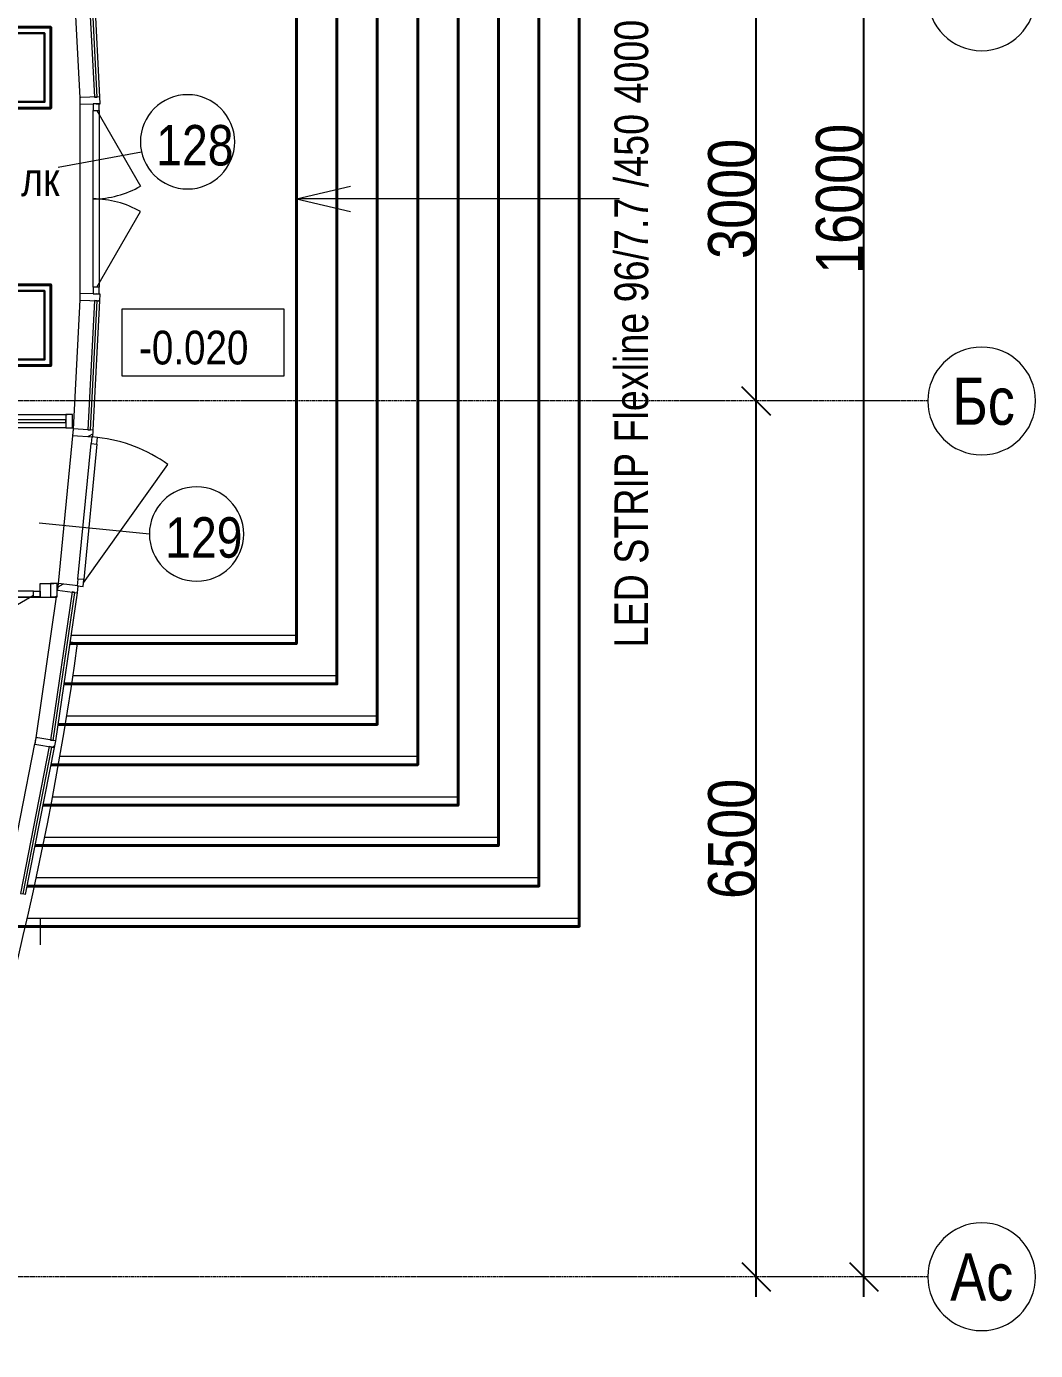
# Model space of a CAD drawing. Header units: metres. Extents: x 14298 to 227756, y -64870 to 286334.
# Drawn here: x 88766 to 96259, y -57333 to -47506 of the extents above; entities that cross this region are included whole.
import ezdxf

# ---------------------------------------------------------------- set-up
doc = ezdxf.new("R2010")
doc.units = ezdxf.units.M
doc.linetypes.add('ADSK_Линия сетки', pattern=[21, 12, -3, 3, -3])
doc.linetypes.add('Сверху', pattern=[3.96875, 2.38125, -1.5875])
for name, color, linetype, lineweight in [('A-ANNO-DIMS', 7, 'Continuous', 9), ('A-AREA-IDEN', 7, 'Continuous', 9), ('A-DETL-MBND', 7, 'Continuous', 5), ('A-DETL-THIN', 7, 'Continuous', 5), ('A-DOOR', 7, 'Continuous', 5), ('A-DOOR-FRAM', 7, 'Continuous', 13), ('A-FLOR', 7, 'Continuous', 5), ('A-GLAZ-CURT', 7, 'Continuous', 5), ('A-GLAZ-CWMG', 7, 'Continuous', 5), ('G-ANNO-TEXT', 7, 'Continuous', 9), ('nadpisi', 84, 'Continuous', 13), ('S-GRID', 7, 'Continuous', 9), ('S-GRID-IDEN', 7, 'Continuous', 9), ('S-STRS', 7, 'Continuous', 5), ('раб осв', 7, 'Continuous', 40), ('ЭЛ', 250, 'Continuous', 50)]:
    doc.layers.add(name, color=color, linetype=linetype, lineweight=lineweight)
doc.styles.add('Arial', font='arial.ttf', dxfattribs={"width": 0.8, "height": 2.5})
doc.styles.add('GOST Common_I', font='ARIALN.TTF', dxfattribs={"height": 350})
doc.styles.add('GOST Common_I_1', font='ARIALN.TTF', dxfattribs={"height": 300})
doc.styles.add('GOST Common_I_2', font='ARIALN.TTF', dxfattribs={"height": 250})
doc.dimstyles.new('ADSK_Основной_3_5', dxfattribs={"dimscale": 304.8, "dimtxt": 352.000249, "dimasz": 0.695866, "dimexe": 0.492126, "dimexo": 0.984252, "dimgap": 0, "dimtad": 1, "dimdec": 3, "dimrnd": 0.001, "dimdsep": 46, "dimtxsty": 'GOST Common_I', "dimblk1": 'OBLIQUE', "dimblk2": 'OBLIQUE', "dimsah": 1, "dimcen": 0.09, "dimdle": 0.492126, "dimazin": 0, "dimtfac": 1, "dimtdec": 4, "dimtix": 1, "dimtmove": 0, "dimatfit": 3, "dimfxl": 1, "dimtvp": 1, "dimtolj": 1, "dimtzin": 0, "dimarcsym": 2})

# ---------------------------------------------------------------- blocks, each defined once
blk = doc.blocks.new('Лестницы 1 - Лестницы 1-1397826-1 этаж')
at = {"layer": 'S-STRS', "lineweight": 9}
for p, q in [((88870.5, -43023), (88870.5, -42923)), ((93170.5, -42923), (88870.5, -42923)), ((88870.5, -43323), (88870.5, -43023)), ((93170.5, -43023), (88870.5, -43023)), ((88870.5, -54323), (88870.5, -54123))]:
    blk.add_line(p, q, dxfattribs=at)
blk = doc.blocks.new('1709 КДП АПК АС_Крыльца_rvt-1-1 этаж')
at = {"layer": 'S-STRS', "lineweight": 9}
for p, q in [((92870.5, -54123), (92870.5, -43323)), ((92570.5, -53823), (92570.5, -43623)), ((92270.5, -53523), (92270.5, -43923)), ((91970.5, -53223), (91970.5, -44223)), ((91670.5, -52923), (91670.5, -44523)), ((91370.5, -52623), (91370.5, -44823)), ((91070.5, -52323), (91070.5, -45123)), ((90770.5, -52023), (90770.5, -45423)), ((89097.4, -52023), (90770.5, -52023)), ((89109.5, -52323), (91070.5, -52323)), ((89064.4, -52623), (91370.5, -52623)), ((89012.3, -52923), (91670.5, -52923)), ((88958.7, -53223), (91970.5, -53223)), ((88899.6, -53523), (92270.5, -53523)), ((88837.4, -53823), (92570.5, -53823)), ((88771.2, -54123), (92870.5, -54123))]:
    blk.add_line(p, q, dxfattribs=at)
at = {"layer": 'S-STRS', "linetype": 'Сверху', "lineweight": 9}
for p, q in [((92870.5, -54123), (92870.5, -43323)), ((92570.5, -53823), (92570.5, -43623)), ((92270.5, -53523), (92270.5, -43923)), ((91970.5, -53223), (91970.5, -44223)), ((91670.5, -52923), (91670.5, -44523)), ((91370.5, -52623), (91370.5, -44823)), ((91070.5, -52323), (91070.5, -45123)), ((90770.5, -52023), (90770.5, -45423)), ((89097.4, -52023), (90770.5, -52023)), ((89109.5, -52323), (91070.5, -52323)), ((89064.4, -52623), (91370.5, -52623)), ((89012.3, -52923), (91670.5, -52923)), ((88958.7, -53223), (91970.5, -53223)), ((88899.6, -53523), (92270.5, -53523)), ((88837.4, -53823), (92570.5, -53823)), ((88771.2, -54123), (92870.5, -54123))]:
    blk.add_line(p, q, dxfattribs=at)
at = {"lineweight": 9}
blk.add_blockref('Лестницы 1 - Лестницы 1-1397826-1 этаж', (0, 0), dxfattribs=at)
blk = doc.blocks.new('Дверь-Витраж-Одинарная-Остекление1 - Дверь-Витраж-Одинарная-Остекление1-2655416-1 этаж')
at = {"layer": 'A-DOOR'}
blk.add_line((528.1, 66.4), (-406.5, 606), dxfattribs=at)
blk.add_arc((555.2, 50.8), 1110.5, 150, 179.19106, dxfattribs=at)
at = {"layer": 'A-DOOR-FRAM'}
for p, q in [((-505.2, 66.4), (-555.2, 66.4)), ((-555.2, 66.4), (-555.2, 22.5)), ((-555.2, 22.5), (-505.2, 22.5)), ((-505.2, 22.5), (-505.2, 66.4)), ((555.2, 66.4), (505.2, 66.4)), ((505.2, 66.4), (505.2, 22.5)), ((505.2, 22.5), (555.2, 22.5)), ((555.2, 22.5), (555.2, 66.4))]:
    blk.add_line(p, q, dxfattribs=at)
at = {"layer": 'A-DOOR-FRAM', "lineweight": 5}
for p, q in [((-505.2, 66.4), (505.2, 66.4)), ((505.2, 22.5), (-505.2, 22.5))]:
    blk.add_line(p, q, dxfattribs=at)
blk = doc.blocks.new('M_Дверь-Витраж-Двойная-Витрина - M_Дверь-Витраж-Двойная-Витрина-2116263-1 этаж')
at = {"layer": 'A-DOOR'}
for p, q in [((-655.5, 6.6), (-94.5, 330.5)), ((655.5, 6.6), (94.5, 330.5))]:
    blk.add_line(p, q, dxfattribs=at)
for centre, start, end in [((-705.5, -22.2), 0, 30), ((705.5, -22.2), 150, 180)]:
    blk.add_arc(centre, 705.5, start, end, dxfattribs=at)
at = {"layer": 'A-DOOR-FRAM'}
for p, q in [((-655.5, 22.2), (-705.5, 22.2)), ((-705.5, 22.2), (-705.5, -22.2)), ((-655.5, -22.2), (-655.5, 22.2)), ((705.5, 22.2), (655.5, 22.2)), ((655.5, 22.2), (655.5, -22.2)), ((705.5, -22.2), (705.5, 22.2)), ((-705.5, -22.2), (-655.5, -22.2)), ((655.5, -22.2), (705.5, -22.2))]:
    blk.add_line(p, q, dxfattribs=at)
at = {"layer": 'A-DOOR-FRAM', "lineweight": 5}
for p, q in [((-655.5, 22.2), (655.5, 22.2)), ((655.5, -22.2), (-655.5, -22.2))]:
    blk.add_line(p, q, dxfattribs=at)
blk = doc.blocks.new('Системная панель - С остеклением-1277936-1 этаж')
at = {"layer": 'A-GLAZ-CURT', "lineweight": 13}
for p, q in [((480.1, 10), (-480.1, 10)), ((-480.1, 10), (-480.1, -10)), ((480.1, -10), (480.1, 10)), ((-480.1, -10), (480.1, -10))]:
    blk.add_line(p, q, dxfattribs=at)
blk = doc.blocks.new('Системная панель - С остеклением-1173255-1 этаж')
at = {"layer": 'A-GLAZ-CURT', "lineweight": 13}
for p, q in [((555.2, 10), (-555.2, 10)), ((-555.2, 10), (-555.2, -10)), ((555.2, -10), (555.2, 10)), ((-555.2, -10), (555.2, -10))]:
    blk.add_line(p, q, dxfattribs=at)
blk = doc.blocks.new('Прямоугольный импост - 50 x 150мм-991993-1 этаж')
at = {"layer": 'A-GLAZ-CWMG'}
h = blk.add_hatch(dxfattribs=at)
h.set_pattern_fill('FP_24', color=256, style=0, pattern_type=2)
h.set_pattern_definition([(233.05, (-40517.05, 94715.87), (95.89925, -72.13414), [])])
h.paths.add_polyline_path([(25, -30), (-25, -30), (-25, 120), (25, 120), (25, -28)], flags=0)
at = {"layer": 'A-GLAZ-CWMG', "lineweight": 18}
for p, q in [((-25, -30), (-25, 120)), ((-25, 120), (25, 120)), ((25, 120), (25, -30)), ((25, -30), (-25, -30))]:
    blk.add_line(p, q, dxfattribs=at)
blk = doc.blocks.new('Прямоугольный импост - 50 x 150мм-V19-1 этаж')
at = {"layer": 'A-GLAZ-CWMG'}
h = blk.add_hatch(dxfattribs=at)
h.set_pattern_fill('FP_28', color=256, style=0, pattern_type=2)
h.set_pattern_definition([(230.27, (-37035.69, 96597.67), (92.2878, -76.70047), [])])
h.paths.add_polyline_path([(25, -30), (-25, -30), (-25, 120), (25, 120), (25, 4.6)], flags=0)
at = {"layer": 'A-GLAZ-CWMG', "lineweight": 18}
for p, q in [((-25, -30), (-25, 120)), ((-25, 120), (25, 120)), ((25, 120), (25, -30)), ((25, -30), (-25, -30))]:
    blk.add_line(p, q, dxfattribs=at)
blk = doc.blocks.new('Прямоугольный импост - 50 x 150мм-V25-1 этаж')
at = {"layer": 'A-GLAZ-CWMG'}
h = blk.add_hatch(dxfattribs=at)
h.set_pattern_fill('FP_34', color=256, style=0, pattern_type=2)
h.set_pattern_definition([(235.83, (-43903.05, 92667.43), (99.28497, -67.39803), [])])
h.paths.add_polyline_path([(25, -30), (-25, -30), (-25, 120), (25, 120), (25, -29.2)], flags=0)
at = {"layer": 'A-GLAZ-CWMG', "lineweight": 18}
for p, q in [((-25, -30), (-25, 120)), ((-25, 120), (25, 120)), ((25, 120), (25, -30)), ((25, -30), (-25, -30))]:
    blk.add_line(p, q, dxfattribs=at)
blk = doc.blocks.new('Прямоугольный импост - 50 x 150мм-V26-1 этаж')
at = {"layer": 'A-GLAZ-CWMG'}
h = blk.add_hatch(dxfattribs=at)
h.set_pattern_fill('FP_35', color=256, style=0, pattern_type=2)
h.set_pattern_definition([(238.25, (-46766.71, 90752.33), (102.04227, -63.14567), [])])
h.paths.add_polyline_path([(25, -30), (-25, -30), (-25, 120), (25, 120), (25, -23)], flags=0)
at = {"layer": 'A-GLAZ-CWMG', "lineweight": 18}
for p, q in [((-25, 23), (-25, 120)), ((-25, 120), (25, 120)), ((25, 120), (25, -30)), ((-25, -30), (-25, 0.4)), ((25, -30), (-25, -30))]:
    blk.add_line(p, q, dxfattribs=at)
blk = doc.blocks.new('Прямоугольный импост - 50 x 150мм-V27-1 этаж')
at = {"layer": 'A-GLAZ-CWMG'}
h = blk.add_hatch(dxfattribs=at)
h.set_pattern_fill('FP_36', color=256, style=0, pattern_type=2)
h.set_pattern_definition([(241.75, (-50759.5, 87772.64), (105.70689, -56.79836), [])])
h.paths.add_polyline_path([(25, 120), (25, -30), (-25, -30), (-25, 120), (21.3, 120)], flags=0)
at = {"layer": 'A-GLAZ-CWMG', "lineweight": 18}
for p, q in [((-25, -30), (-25, 120)), ((-25, 120), (25, 120)), ((25, 120), (25, 23)), ((25, 0.4), (25, -30)), ((25, -30), (-25, -30))]:
    blk.add_line(p, q, dxfattribs=at)
blk = doc.blocks.new('Прямоугольный импост - 50 x 150мм-1277930-1 этаж')
at = {"layer": 'A-GLAZ-CWMG'}
for p, q in [((89160.8, -49534.8), (89111.2, -50493.8)), ((89261, -50501.5), (89310.6, -49542.6)), ((89290.7, -49541.5), (89310.6, -49542.6)), ((89261, -50501.5), (89241.1, -50500.5))]:
    blk.add_line(p, q, dxfattribs=at)
blk = doc.blocks.new('Прямоугольный импост - 50 x 150мм-V28-1 этаж')
at = {"layer": 'A-GLAZ-CWMG'}
for p, q in [((89000.3, -45927.7), (89107.9, -47032.9)), ((89129.7, -45915.1), (89149.6, -45913.1)), ((89257.2, -47018.4), (89149.6, -45913.1)), ((89257.2, -47018.4), (89237.3, -47020.3))]:
    blk.add_line(p, q, dxfattribs=at)
blk = doc.blocks.new('Прямоугольный импост - 50 x 150мм-V30-1 этаж')
at = {"layer": 'A-GLAZ-CWMG'}
for p, q in [((88995, -51687.3), (88994.6, -51690.3)), ((88987.2, -51740.3), (88833.9, -52786)), ((88982.4, -52807.8), (89143.4, -51709)), ((89123.7, -51706.1), (89143.4, -51709)), ((88982.4, -52807.8), (88962.6, -52804.9))]:
    blk.add_line(p, q, dxfattribs=at)
blk = doc.blocks.new('Системная панель - С остеклением-2606881-1 этаж')
at = {"layer": 'A-GLAZ-CURT', "lineweight": 13}
for p, q in [((665, 10), (-665, 10)), ((-665, 10), (-665, -10)), ((665, -10), (665, 10)), ((-665, -10), (665, -10))]:
    blk.add_line(p, q, dxfattribs=at)
blk = doc.blocks.new('Прямоугольный импост - 50 x 100мм-1861680-1 этаж')
at = {"layer": 'A-GLAZ-CWMG'}
for p, q in [((87727.7, -50385.6), (89057.7, -50385.6)), ((89057.7, -50485.6), (87727.7, -50485.6))]:
    blk.add_line(p, q, dxfattribs=at)
blk = doc.blocks.new('Прямоугольный импост - 50 x 100мм-2604903-1 этаж')
at = {"layer": 'A-GLAZ-CWMG'}
h = blk.add_hatch(dxfattribs=at)
h.set_pattern_fill('FP_132', color=256, style=0, pattern_type=2)
h.set_pattern_definition([(30, (-88994.56, 51690.33), (-60, 103.92305), [])])
h.paths.add_polyline_path([(0, -50), (0, 50), (-50, 50), (-50, -50)], flags=0)
at = {"layer": 'A-GLAZ-CWMG', "lineweight": 18}
for p, q in [((-50, 50), (-50, -50)), ((0, 50), (-50, 50)), ((0, -50), (0, 50)), ((-50, -50), (0, -50))]:
    blk.add_line(p, q, dxfattribs=at)
blk = doc.blocks.new('Прямоугольный импост - 50 x 100мм-V71-1 этаж')
at = {"layer": 'A-GLAZ-CWMG'}
h = blk.add_hatch(dxfattribs=at)
h.set_pattern_fill('FP_133', color=256, style=0, pattern_type=2)
h.set_pattern_definition([(30, (-89107.65, 50435.64), (-60, 103.92305), [])])
h.paths.add_polyline_path([(0, -50), (0, 50), (-50, 50), (-50, -50)], flags=0)
at = {"layer": 'A-GLAZ-CWMG', "lineweight": 18}
for p, q in [((-50, 50), (-50, -50)), ((0, 50), (-50, 50)), ((0, -50), (0, 50)), ((-50, -50), (0, -50))]:
    blk.add_line(p, q, dxfattribs=at)
blk = doc.blocks.new('Ось сетки - D8-1256827-1 этаж')
at = {"layer": 'S-GRID-IDEN'}
for start, end in [(360, 180), (180, 360)]:
    blk.add_arc((0, 0), 4, start, end, dxfattribs=at)
blk = doc.blocks.new('_Oblique')
at = {"color": 0, "linetype": 'ByBlock', "lineweight": -2}
blk.add_line((-0.5, -0.5), (0.5, 0.5), dxfattribs=at)
blk = doc.blocks.new('DIMBLOCK11-1 этаж')
at = {"layer": 'A-ANNO-DIMS', "color": 0, "lineweight": -2, "transparency": 16777216}
for p, q in [((94183.8, -56935.6), (94183.8, -50135.6)), ((94333.8, -50285.6), (94333.8, -50285.6)), ((94333.8, -56785.6), (94333.8, -56785.6))]:
    blk.add_line(p, q, dxfattribs=at)
at = {"layer": 'Defpoints', "color": 0, "transparency": 16777216}
for p in [(94033.8, -50285.6), (94183.8, -50285.6), (94033.8, -56785.6)]:
    blk.add_point(p, dxfattribs=at)
at = {"layer": 'A-ANNO-DIMS', "color": 0, "lineweight": -2, "transparency": 16777216, "xscale": 212.1, "yscale": 212.1, "zscale": 212.1}
for p, rotation in [((94183.8, -50285.6), 90), ((94183.8, -56785.6), 270)]:
    blk.add_blockref('_Oblique', p, dxfattribs=dict(at, rotation=rotation))
at = {"layer": 'A-ANNO-DIMS', "color": 0, "lineweight": 15, "transparency": 16777216, "insert": (94005.1, -53535.6), "char_height": 350, "width": 945.031, "attachment_point": 5, "rotation": 90, "style": 'GOST Common_I'}
blk.add_mtext('\\A1;6500', dxfattribs=at)
blk = doc.blocks.new('DIMBLOCK12-1 этаж')
at = {"layer": 'A-ANNO-DIMS', "color": 0, "lineweight": -2, "transparency": 16777216}
for p, q in [((94183.8, -50435.6), (94183.8, -47135.6)), ((94333.8, -47285.6), (94333.8, -47285.6)), ((94333.8, -50285.6), (94333.8, -50285.6))]:
    blk.add_line(p, q, dxfattribs=at)
at = {"layer": 'Defpoints', "color": 0, "transparency": 16777216}
for p in [(94033.8, -47285.6), (94183.8, -47285.6), (94033.8, -50285.6)]:
    blk.add_point(p, dxfattribs=at)
at = {"layer": 'A-ANNO-DIMS', "color": 0, "lineweight": -2, "transparency": 16777216, "xscale": 212.1, "yscale": 212.1, "zscale": 212.1}
for p, rotation in [((94183.8, -47285.6), 90), ((94183.8, -50285.6), 270)]:
    blk.add_blockref('_Oblique', p, dxfattribs=dict(at, rotation=rotation))
at = {"layer": 'A-ANNO-DIMS', "color": 0, "lineweight": 15, "transparency": 16777216, "insert": (94005.1, -48785.6), "char_height": 350, "width": 945.031, "attachment_point": 5, "rotation": 90, "style": 'GOST Common_I'}
blk.add_mtext('\\A1;3000', dxfattribs=at)
blk = doc.blocks.new('DIMBLOCK14-1 этаж')
at = {"layer": 'A-ANNO-DIMS', "color": 0, "lineweight": -2, "transparency": 16777216}
for p, q in [((94983.8, -56935.6), (94983.8, -40635.6)), ((95133.8, -40785.6), (95133.8, -40785.6)), ((95133.8, -56785.6), (95133.8, -56785.6))]:
    blk.add_line(p, q, dxfattribs=at)
at = {"layer": 'Defpoints', "color": 0, "transparency": 16777216}
for p in [(94833.8, -40785.6), (94983.8, -40785.6), (94833.8, -56785.6)]:
    blk.add_point(p, dxfattribs=at)
at = {"layer": 'A-ANNO-DIMS', "color": 0, "lineweight": -2, "transparency": 16777216, "xscale": 212.1, "yscale": 212.1, "zscale": 212.1}
for p, rotation in [((94983.8, -40785.6), 90), ((94983.8, -56785.6), 270)]:
    blk.add_blockref('_Oblique', p, dxfattribs=dict(at, rotation=rotation))
at = {"layer": 'A-ANNO-DIMS', "color": 0, "lineweight": 15, "transparency": 16777216, "insert": (94805.1, -48785.6), "char_height": 350, "width": 1116.855, "attachment_point": 5, "rotation": 90, "style": 'GOST Common_I'}
blk.add_mtext('\\A1;16000', dxfattribs=at)
blk = doc.blocks.new('ПСС_Марка_помещения - Имя_2_5мм-224473-1 этаж')
at = {"layer": 'A-AREA-IDEN'}
for start, end in [(360, 180), (180, 360)]:
    blk.add_arc((-0.074, 0.039), 3.5, start, end, dxfattribs=at)
blk = doc.blocks.new('Дверь-Витраж-Одинарная-Остекление1 - Дверь-Витраж-Одинарная-Остекление1-2606033-1 этаж')
at = {"layer": 'A-DOOR'}
blk.add_line((470, 55.5), (-386.3, 549.9), dxfattribs=at)
blk.add_arc((478.1, 50.8), 998.1, 150, 179.09908, dxfattribs=at)
at = {"layer": 'A-DOOR-FRAM'}
for p, q in [((-470, 66.5), (-520, 66.5)), ((-520, 66.5), (-520, 22.5)), ((-520, 22.5), (-470, 22.5)), ((-470, 22.5), (-470, 66.5)), ((520, 66.5), (470, 66.5)), ((470, 66.5), (470, 22.5)), ((470, 22.5), (520, 22.5)), ((520, 22.5), (520, 66.5))]:
    blk.add_line(p, q, dxfattribs=at)
at = {"layer": 'A-DOOR-FRAM', "lineweight": 5}
for p, q in [((-470, 66.5), (470, 66.5)), ((470, 22.5), (-470, 22.5))]:
    blk.add_line(p, q, dxfattribs=at)
blk = doc.blocks.new('ARS.R UNI LED')
at = {"color": 5, "lineweight": 30, "ltscale": 100}
blk.add_lwpolyline([(2913222.7, 2072748.5), (2913732.7, 2072748.5), (2913732.7, 2073258.5), (2913222.7, 2073258.5)], close=True, dxfattribs=at)
at = {"color": 0, "lineweight": 40, "ltscale": 100}
blk.add_point((2913477.7, 2073003.5), dxfattribs=at)
at = {"layer": 'ЭЛ', "color": 5, "lineweight": 40, "ltscale": 10}
blk.add_lwpolyline([(2913177.7, 2073303.5), (2913777.7, 2073303.5), (2913777.7, 2072703.5), (2913177.7, 2072703.5)], close=True, dxfattribs=at)

msp = doc.modelspace()

# ---------------------------------------------------------------- linework, layer by layer
at = {"lineweight": 13}
for p, q in [((88867.857, -51740.3312), (88867.857, -51640.3312)), ((88867.857, -51640.3312), (88969.5635, -51640.3312))]:
    msp.add_line(p, q, dxfattribs=at)
at = {"layer": 'A-AREA-IDEN', "lineweight": 15}
for p, q in [((89620.236, -48438.8249), (89001.7567, -48553.7238)), ((89678.5035, -51273.0096), (88860.9106, -51191.4755))]:
    msp.add_line(p, q, dxfattribs=at)
at = {"layer": 'A-DETL-MBND', "lineweight": 15}
msp.add_line((89145.3648, -52084.3134), (89089.543, -52076.5675), dxfattribs=at)
msp.add_arc((65373.1377, -48785.6443), 24000, 339.13610431, 352.1, dxfattribs=at)
at = {"layer": 'A-DETL-THIN', "lineweight": 15}
for p, q in [((90770.5461, -48785.6443), (91170.5461, -48692.214)), ((93170.5451, -48785.6443), (90770.5461, -48785.6443)), ((90770.5461, -48785.6443), (91170.5461, -48879.0746)), ((89476.3152, -49600.4556), (90676.3152, -49600.4556)), ((89476.3152, -50100.4556), (89476.3152, -49600.4556)), ((90676.3152, -49600.4556), (90676.3152, -50100.4556)), ((90676.3152, -50100.4556), (89476.3152, -50100.4556))]:
    msp.add_line(p, q, dxfattribs=at)
at = {"layer": 'A-FLOR', "lineweight": 15}
for p, q in [((89160.8245, -48036.3154), (89162.0501, -48060.0163)), ((89162.6532, -48079.7519), (89162.6532, -49491.5322)), ((89162.055, -49511.1145), (89160.8295, -49534.8154)), ((89111.2474, -50493.7676), (88998.2447, -51665.4378)), ((87563.0894, -51740.6443), (88987.1842, -51740.6443)), ((88830.7329, -52807.8867), (88826.4731, -52829.5597)), ((88833.9366, -52786.0326), (88830.7329, -52807.8867))]:
    msp.add_line(p, q, dxfattribs=at)
at = {"layer": 'S-GRID', "linetype": 'ADSK_Линия сетки', "lineweight": 15}
for p, q in [((95458.7083, -50285.6443), (74307.2165, -50284.9002)), ((95458.7083, -56785.6443), (29247.2594, -56785.6443))]:
    msp.add_line(p, q, dxfattribs=at)
at = {"layer": 'раб осв', "color": 5}
for points in [[(88701.9965, -43385.6443), (92870.5461, -43385.6443), (92870.5461, -54185.6443), (88701.994, -54185.6443)], [(88771.7683, -53885.6443), (92570.5461, -53885.6443), (92570.5461, -43685.6443), (88771.765, -43685.6443)], [(88830.7324, -43985.6443), (92270.5461, -43985.6443), (92270.5461, -53585.6443), (88830.7337, -53585.6443)], [(88889.699, -53285.6443), (91970.5461, -53285.6443), (91970.5461, -44285.6443), (88889.6999, -44285.6443)], [(88948.6673, -44585.6443), (91670.5461, -44585.6443), (91670.5461, -52985.6443), (88948.6644, -52985.6443)], [(89000.2561, -52685.6443), (91370.5461, -52685.6443), (91370.5461, -44885.6443), (89000.2532, -44885.6443)], [(89044.2343, -52385.6443), (91070.5461, -52385.6443), (91070.5461, -45185.6443), (89044.2334, -45185.6443)], [(89088.2124, -52085.6443), (90770.5461, -52085.6443), (90770.5461, -45485.6443), (89088.2136, -45485.6443)]]:
    msp.add_lwpolyline(points, dxfattribs=at)

# ---------------------------------------------------------------- block references
at = {"lineweight": 13}
msp.add_blockref('1709 КДП АПК АС_Крыльца_rvt-1-1 этаж', (0, 0), dxfattribs=at)
at = {"layer": 'A-AREA-IDEN', "lineweight": 15, "xscale": 99.99999999999993, "yscale": 99.99999999999993, "zscale": 99.99999999999993}
for p in [(89969.1294, -48366.047), (90035.8949, -51276.8893)]:
    msp.add_blockref('ПСС_Марка_помещения - Имя_2_5мм-224473-1 этаж', p, dxfattribs=at)
at = {"layer": 'A-DOOR', "lineweight": 15}
for name, p, rotation in [('M_Дверь-Витраж-Двойная-Витрина - M_Дверь-Витраж-Двойная-Витрина-2116263-1 этаж', (89281.9812, -48785.565), 270.0001901249775), ('Дверь-Витраж-Одинарная-Остекление1 - Дверь-Витраж-Одинарная-Остекление1-2655416-1 этаж', (89173.603, -51102.4461), 264.4401901249775)]:
    msp.add_blockref(name, p, dxfattribs=dict(at, rotation=rotation))
at = {"layer": 'A-DOOR', "lineweight": 15, "xscale": -1, "rotation": 180}
msp.add_blockref('Дверь-Витраж-Одинарная-Остекление1 - Дверь-Витраж-Одинарная-Остекление1-2606033-1 этаж', (88347.857, -51673.8812), dxfattribs=at)
at = {"layer": 'A-GLAZ-CURT', "lineweight": 15}
for name, p, rotation in [('Системная панель - С остеклением-1277936-1 этаж', (89255.8935, -47550.6411), 272.9601901249777), ('Системная панель - С остеклением-1277936-1 этаж', (89255.9017, -50020.489), 267.0401901249774), ('Системная панель - С остеклением-2606881-1 этаж', (88392.6532, -50435.6443), 180), ('Системная панель - С остеклением-1173255-1 этаж', (89033.2254, -52254.0687), 261.660190124978), ('Системная панель - С остеклением-1173255-1 этаж', (88837.158, -53397.5275), 258.8801901249782)]:
    msp.add_blockref(name, p, dxfattribs=dict(at, rotation=rotation))
at = {"layer": 'A-GLAZ-CWMG', "lineweight": 15}
for name, p, rotation in [('Прямоугольный импост - 50 x 150мм-1277930-1 этаж', (-4683.0959, -7002.7488), 5.920000000000289), ('Прямоугольный импост - 50 x 150мм-V28-1 этаж', (16753.4783, 16711.0346), 343.3200000000001)]:
    msp.add_blockref(name, p, dxfattribs=dict(at, rotation=rotation))
at = {"layer": 'A-GLAZ-CWMG', "lineweight": 15, "extrusion": (0, 0, -1)}
for name, p, rotation in [('Прямоугольный импост - 50 x 150мм-V27-1 этаж', (-89281.9788, -48055.0837), 268.2498098750227), ('Прямоугольный импост - 50 x 150мм-V26-1 этаж', (-89281.9836, -49516.0462), 271.7498098750229), ('Прямоугольный импост - 50 x 150мм-V25-1 этаж', (-89229.8198, -50524.9317), 274.1698098750225), ('Прямоугольный импост - 50 x 150мм-991993-1 этаж', (-89117.3861, -51679.9606), 276.9498098750224), ('Прямоугольный импост - 50 x 150мм-V19-1 этаж', (-88949.0646, -52828.1769), 279.7298098750221)]:
    msp.add_blockref(name, p, dxfattribs=dict(at, rotation=rotation))
at = {"layer": 'A-GLAZ-CWMG', "lineweight": 15}
for name, p in [('Прямоугольный импост - 50 x 150мм-1277930-1 этаж', (0, 0)), ('Прямоугольный импост - 50 x 100мм-1861680-1 этаж', (0, 0)), ('Прямоугольный импост - 50 x 100мм-V71-1 этаж', (89107.6532, -50435.6443)), ('Прямоугольный импост - 50 x 150мм-V30-1 этаж', (0, 0)), ('Прямоугольный импост - 50 x 100мм-2604903-1 этаж', (88994.5635, -51690.3312))]:
    msp.add_blockref(name, p, dxfattribs=at)
at = {"layer": 'S-GRID-IDEN', "lineweight": 15, "xscale": 99.99999999999993, "yscale": 99.99999999999993, "zscale": 99.99999999999993, "rotation": 89.99999999999982}
for p in [(95858.7083, -47285.6443), (95858.7083, -50285.6443), (95858.7083, -56785.6443)]:
    msp.add_blockref('Ось сетки - D8-1256827-1 этаж', p, dxfattribs=at)
at = {"layer": 'раб осв', "color": 0, "lineweight": 40, "ltscale": 100}
for p in [(-2824832.2793, -2120814.882), (-2824832.2793, -2122726.5731)]:
    msp.add_blockref('ARS.R UNI LED', p, dxfattribs=at)

# ---------------------------------------------------------------- texts
at = {"layer": 'A-AREA-IDEN', "lineweight": 15, "char_height": 300, "width": 577.215, "attachment_point": 1, "style": 'GOST Common_I_1'}
for s, insert in [('128', (89729.4451, -48237.587)), ('129', (89796.2106, -51148.4293))]:
    msp.add_mtext(s, dxfattribs=dict(at, insert=insert))
at = {"layer": 'G-ANNO-TEXT', "lineweight": 15, "insert": (89601.6402, -49764.1173), "char_height": 250, "width": 949.198, "attachment_point": 1, "style": 'GOST Common_I_2'}
msp.add_mtext('-0.020', dxfattribs=at)
at = {"layer": 'nadpisi', "color": 0, "insert": (93132.1895, -54951.0645), "char_height": 250, "width": 12115.803415, "attachment_point": 1, "rotation": 90, "style": 'Arial'}
msp.add_mtext('\\pi2836.14182;LED STRIP Flexline 96/7.7 /450 4000К/IP67 (120 м)', dxfattribs=at)
at = {"layer": 'nadpisi', "color": 7, "insert": (88181.9831, -48514.8185), "char_height": 250, "width": 1402.065175, "attachment_point": 1, "style": 'Arial'}
msp.add_mtext('150 лк', dxfattribs=at)
at = {"layer": 'S-GRID-IDEN', "lineweight": 15, "char_height": 350, "attachment_point": 1, "style": 'GOST Common_I'}
for s, insert, width in [('Бс', (95641.2659, -50112.4041), 493.8395), ('Ас', (95625.2659, -56612.4041), 532.3205)]:
    msp.add_mtext(s, dxfattribs=dict(at, insert=insert, width=width))

# ---------------------------------------------------------------- dimensions: what is measured, and where the dimension line sits
at = {"layer": 'A-ANNO-DIMS', "lineweight": 15}
for base, p1, p2, override, picture, middle in [((94983.8029, -40785.6443), (94833.8256, -56785.6443), (94833.8256, -40785.6443), {"dimpost": '<>', "dimfxl": 16000}, 'DIMBLOCK14-1 этаж', (94805.1024, -48785.6443)), ((94183.8029, -47285.6443), (94033.8256, -50285.6443), (94033.8256, -47285.6443), {"dimpost": '<>', "dimfxl": 3000}, 'DIMBLOCK12-1 этаж', (94005.1024, -48785.6443)), ((94183.8029, -50285.6443), (94033.8256, -56785.6443), (94033.8256, -50285.6443), {"dimpost": '<>', "dimfxl": 6500}, 'DIMBLOCK11-1 этаж', (94005.1024, -53535.6443))]:
    dim = msp.add_linear_dim(base=base, p1=p1, p2=p2, angle=90, dimstyle='ADSK_Основной_3_5', override=override, dxfattribs=at)
    dim.commit()
    dim.dimension.update_dxf_attribs({"geometry": picture, "text_midpoint": middle})

doc.saveas('drawing.dxf')
